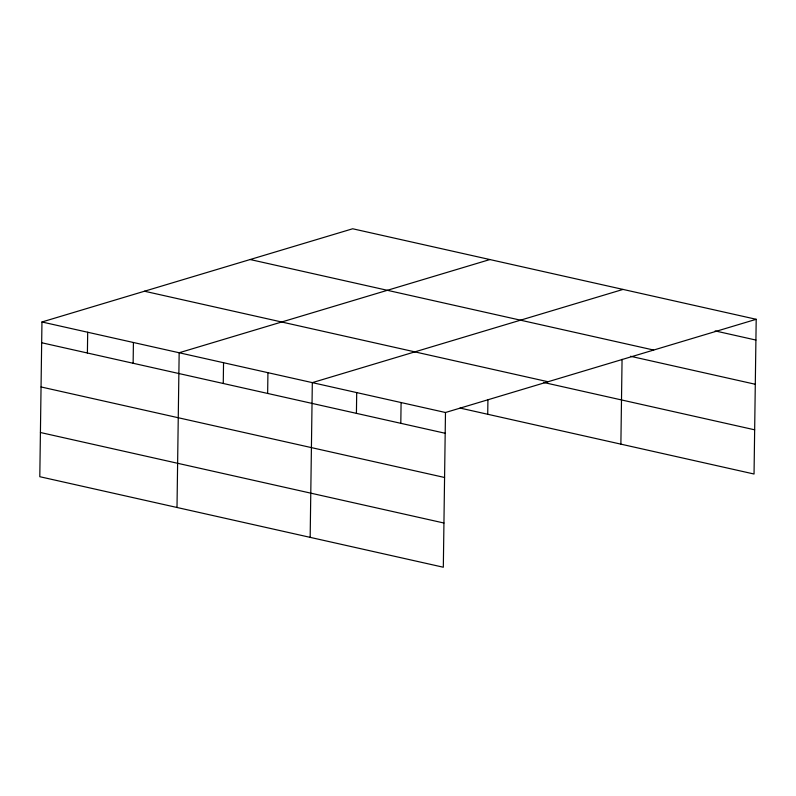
<?xml version="1.0" encoding="UTF-8"?>
<svg xmlns="http://www.w3.org/2000/svg" width="796" height="796" viewBox="0 0 796 796"><rect width="100%" height="100%" fill="white"/><g stroke="black" fill="none" stroke-linecap="round" stroke-linejoin="round"><path stroke-width="1.19" d="M756.2 319.296L352.678 228.77L41.959 321.982L39.8 476.704L443.322 567.23L445.481 412.507L756.2 319.296L754.041 474.018L460.038 408.059M87.401 353.006L87.689 332.24M133.131 363.275L133.42 342.499M177.001 507.49L179.16 352.757L489.878 259.546M223.258 383.483L223.547 362.717M267.645 393.443L267.934 372.677M310.161 537.36L312.321 382.637L623.039 289.416M356.419 413.363L356.707 392.587M400.806 423.313L401.094 402.547M487.719 414.268L487.928 399.532M620.88 444.148L622.064 359.314M715.126 330.907L755.911 340.061M250.143 259.526L653.665 350.051M630.532 356.28L755.295 384.269M144.494 291.227L548.016 381.742M543.519 382.448L754.658 429.81M41.959 321.982L445.481 412.507M41.671 342.748L445.193 433.273M41.054 386.955L444.566 477.481M40.417 432.507L443.939 523.022"/></g></svg>
